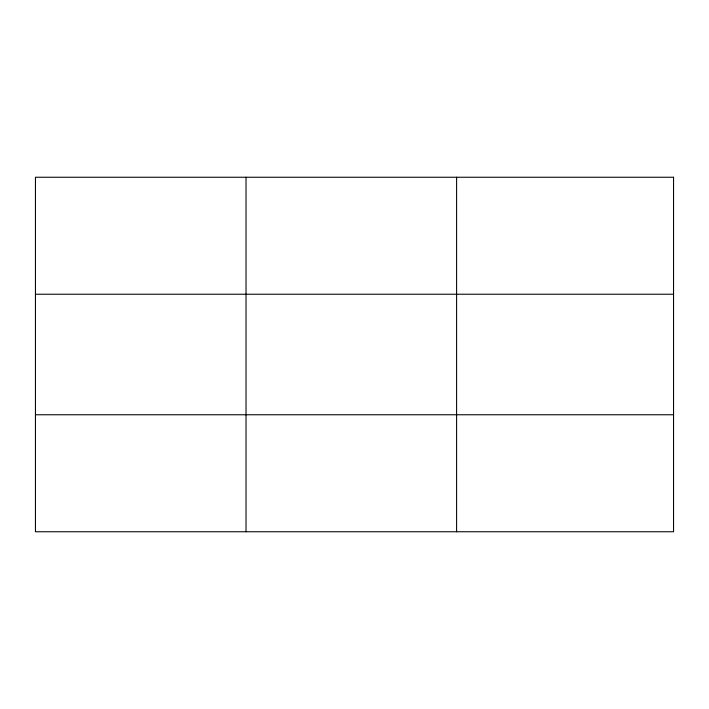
<?xml version="1.0" encoding="UTF-8"?>
<svg xmlns="http://www.w3.org/2000/svg" width="709" height="709" viewBox="0 0 709 709"><rect width="100%" height="100%" fill="white"/><g stroke="black" fill="none" stroke-linecap="round" stroke-linejoin="round"><path stroke-width="1.06" d="M246.023 531.75L246.023 177.25M456.596 531.75L456.596 177.25M35.45 294.235L673.55 294.235M35.45 414.765L673.55 414.765M673.55 177.25L35.45 177.25L35.45 531.75L673.55 531.75L673.55 177.25"/></g></svg>
